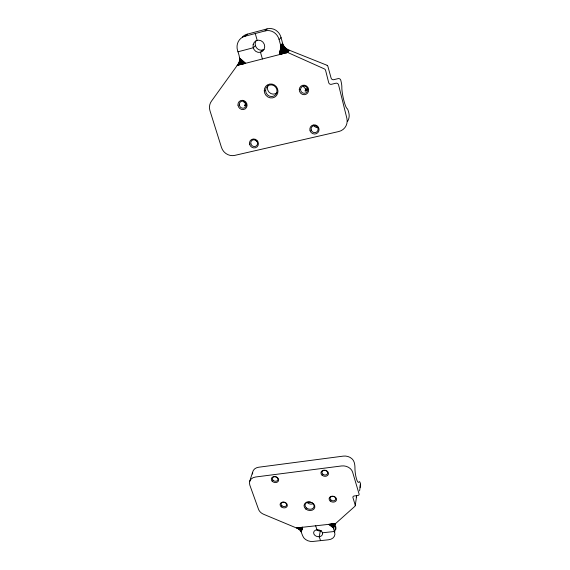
<?xml version="1.0" encoding="UTF-8"?>
<svg xmlns="http://www.w3.org/2000/svg" width="570" height="570" viewBox="0 0 570 570"><rect width="100%" height="100%" fill="white"/><g stroke="black" fill="none" stroke-linecap="round" stroke-linejoin="round"><path stroke-width="0.85" d="M280.29 54.385L280.967 46.348L279.122 39.672A11.771 11.051 68.8 0 0 265.007 30.937L245 36.252A11.714 10.901 65.3 0 0 237.576 50.552C238.994 54.848 241.117 60.228 237.989 64.353L211.377 101.289A11.322 10.431 51.8 0 0 209.995 110.815L221.488 147.473A11.015 10.16 44.4 0 0 234.74 155.389L338.751 131.535A11.208 10.987 37.9 0 0 346.859 118.289L338.587 84.93A2.301 2.259 68.2 0 0 335.83 83.227L331.441 84.303A2.309 2.259 68.4 0 1 328.683 82.6L325.62 70.459A2.337 2.266 71.6 0 0 324.287 68.87L284.637 51.101L282.186 48.671L280.967 46.348L282.599 43.313L281.053 37.535A11.642 10.937 69.5 0 0 267.102 28.899L247.294 34.164A11.585 10.794 66 0 0 242.343 37.064M280.632 54.3L281.309 47.153L282.863 44.139L282.599 43.313L280.704 45.507M330.009 524.208L333.386 526.815L334.854 524.208L354.861 506.338A1.796 1.397 11.1 0 0 355.21 505.148L352.937 497.574A1.803 1.411 11.1 0 1 354.248 495.957L357.739 495.544A1.81 1.418 10.9 0 0 359.064 493.912L352.609 472.131A9.134 7.253 11.8 0 0 341.601 465.954L255.645 476.99A8.864 6.911 17.3 0 0 249.817 485.091L258.516 509.281A8.735 6.712 16.4 0 0 263.696 514.304L298.01 528.632L300.753 530.905L302.634 535.7A8.536 6.477 13.5 0 0 313.115 541.429L328.406 539.797A8.586 6.534 12.8 0 0 334.633 532.223L333.35 527.806L333.813 524.329M280.205 54.407L280.889 47.267L280.112 54.435M281.046 54.193L281.715 47.93L283.197 44.944L282.863 44.139L280.967 46.348L279.564 54.578M279.998 54.464L280.81 47.289L283.197 44.944L285.178 47.759L287.964 49.668L327.137 65.329M281.537 54.064L282.186 48.671L283.603 45.714L281.715 47.93M302.57 527.257L301.053 531.368L301.623 527.364L301.302 531.846L302.442 527.271M279.863 54.499L280.81 47.289L279.393 54.62M282.1 53.922L282.72 49.362L284.067 46.441L282.186 48.671M334.091 524.863L333.55 528.81L334.405 523.823M359.592 490.87L360.525 484.265L360.069 487.493M355.253 505.576L356.599 496.256M302.321 527.286L301.43 531.333L301.943 527.328M334.006 524.364L333.421 528.312L333.992 524.991M279.72 54.535L280.81 47.289M282.734 53.758L283.311 49.996L284.594 47.125L282.72 49.362M300.753 530.905L301.309 527.4M333.5 527.806L333.842 524.657M302.207 527.3L301.43 531.333L302.022 527.321M329.403 524.279L333.343 527.307L333.735 524.949M301.43 531.333L302.107 527.307M334.633 532.223L335.623 526.388L334.818 523.844M283.433 53.58L283.953 50.58L285.178 47.759L283.311 49.996M328.84 524.343L333.35 527.806L333.92 524.486M300.404 530.463L300.932 527.442M333.664 525.241L333.386 526.815L330.115 524.201M320.333 530.884L319.221 536.719L320.532 540.631M284.195 53.381L285.812 48.336L283.953 50.58M331.327 524.065L333.657 525.861L333.956 524.3M300.005 530.036L300.504 527.485M285.021 53.174L286.489 48.849L284.637 51.101M299.564 529.637L300.027 527.542M285.891 52.946L287.209 49.291L285.37 51.549M299.079 529.274L299.492 527.599M298.559 528.932L298.908 527.663M298.01 528.632L298.288 527.735M249.674 481.443L252.482 472.594M297.626 527.806L297.44 528.369L297.184 527.856M307.714 89.362L308.064 89.177L307.615 89.39M237.184 65.472L238.36 64.282L237.177 65.457L287.487 52.533L289.311 50.267L286.133 51.934L286.475 52.796L286.133 51.934L287.964 49.668M356.186 497.168L356.464 496.755A1.902 1.724 28.6 0 0 356.564 495.729M287.487 52.526L289.304 50.267M279.122 39.672L281.053 37.535M262.613 50.032L260.497 52.283L262.407 58.988M239.165 63.163L237.989 64.353L238.046 65.251M255.431 45.572L253.237 47.773L237.939 51.799M265.007 30.937L267.102 28.899M245 36.252L247.294 34.164M239.407 58.019L245.599 63.306M296.414 527.941L335.538 523.595M322.442 532.8L334.405 531.482M333.493 523.823L334.476 524.578M332.759 523.901L334.148 524.984M332.032 523.987L333.878 525.412L332.096 523.98M330.657 524.136L333.493 526.331L330.75 524.129M328.961 524.329L333.35 527.806M329.517 524.265L333.343 527.307M331.405 524.051L333.657 525.861M334.284 523.737L334.854 524.208L334.846 523.673M238.438 63.662L239.742 64.816M244.886 63.491L239.649 58.852L244.744 63.526M244.124 63.69L239.628 59.708L243.989 63.719M241.58 64.346L239.129 62.173L241.502 64.36M238.816 62.935L240.668 64.574M243.312 63.897L239.535 60.548L243.198 63.925M242.464 64.118L239.371 61.368L242.364 64.139M239.592 57.998L245.449 63.348M238.752 65.073L237.989 64.353L238.103 65.237M286.133 51.934L286.596 52.768M315.652 525.804L316.977 529.765A4.532 3.441 13.2 0 1 322.421 534.596A4.532 3.441 13.2 0 1 314.904 535.372A4.532 3.441 13.2 0 1 316.991 529.765M255.253 33.53L257.198 40.349M334.804 523.68L334.854 524.208M252.61 474.048A8.721 6.854 17.2 0 1 258.666 467.229L343.325 456.114A8.985 7.189 11.7 0 1 354.162 462.206L354.227 462.441A4.574 0.976 82.2 0 1 354.946 467.699A9.519 1.995 82.3 0 0 356.442 478.743A9.519 1.995 82.3 0 0 359.114 481.871A4.539 0.948 82.5 0 1 360.361 483.332L360.489 483.773A1.781 1.404 10.8 0 1 359.991 485.091M313.429 503.631A4.56 3.548 13.8 0 1 306.803 502.042M335.623 526.388A8.514 6.505 12.8 0 1 335.616 529.865M321.409 530.649A4.489 3.427 13.2 0 1 316.977 530.193M277.334 92.418A5.907 5.6 57.5 0 1 268.035 85.422M347.607 121.289A10.994 10.802 40.9 0 0 348.868 113.067L348.783 112.718A5.657 0.862 78.2 0 0 347.159 108.614A11.956 1.803 78 0 1 343.674 99.786A11.956 1.803 78 0 1 341.843 87.046A5.793 0.876 77.9 0 0 340.967 80.983L340.796 80.292A2.266 2.223 72.5 0 0 338.096 78.624L333.785 79.679A2.266 2.216 72 0 1 331.084 78.012L327.9 66.433A2.408 2.223 5.1 0 0 327.137 65.329M246.055 103.469A3.562 3.334 53.7 0 1 243.326 101.047M306.24 88.749A3.605 3.484 61.4 0 1 303.382 85.721M318.195 127.352A3.498 3.391 41.7 0 1 313.835 125.193M257.348 141.232A3.463 3.242 44.2 0 1 254.804 139.479M263.995 49.462A6.135 5.743 67.5 0 1 256.985 48.315A6.135 5.743 67.5 0 1 255.894 40.976M306.553 89.547L305.663 90.979L306.966 89.547L306.197 90.936L306.575 89.49M306.19 89.127L305.121 90.936L306.19 89.127M246.183 104.303L244.943 105.792L246.568 104.31L246.183 104.303M245.919 103.868L244.416 105.756L245.919 103.868M322.827 474.19A2.9 2.301 13.1 0 0 327.615 473.485A2.9 2.301 13.1 0 0 324.038 470.385A2.9 2.301 13.1 0 0 322.827 474.19M330.942 500.032A2.864 2.23 12.4 0 0 335.673 499.37A2.864 2.23 12.4 0 0 332.153 496.349A2.864 2.23 12.4 0 0 330.942 500.032M322.079 475.209A3.812 3.028 13.1 0 0 328.377 474.304A3.812 3.028 13.1 0 0 323.689 470.214A3.812 3.028 13.1 0 0 322.079 475.209M305.819 509.06A5.486 4.247 13.9 0 0 314.754 507.614A5.486 4.247 13.9 0 0 307.772 501.971A5.486 4.247 13.9 0 0 305.819 509.06M330.208 501.044A3.762 2.928 12.4 0 0 336.428 500.196A3.762 2.928 12.4 0 0 331.826 496.221A3.762 2.928 12.4 0 0 330.208 501.044M281.238 506.83A3.691 2.85 15.4 0 0 287.266 506.01A3.691 2.85 15.4 0 0 282.656 502.099A3.691 2.85 15.4 0 0 281.238 506.83M272.139 481.151A3.748 2.943 16.3 0 0 278.445 480.959A3.748 2.943 16.3 0 0 274.37 476.541A3.748 2.943 16.3 0 0 272.139 481.151M281.979 505.832A2.814 2.173 15.4 0 0 286.567 505.191A2.814 2.173 15.4 0 0 283.041 502.22A2.814 2.173 15.4 0 0 281.979 505.832M272.945 480.189A2.857 2.237 16.3 0 0 277.754 480.104A2.857 2.237 16.3 0 0 274.712 476.705A2.857 2.237 16.3 0 0 272.945 480.189M306.482 507.991A4.596 3.562 13.9 0 0 313.999 506.865A4.596 3.562 13.9 0 0 308.22 502.077A4.596 3.562 13.9 0 0 306.482 507.991M264.266 90.851A7.111 6.747 56.7 0 0 274.74 97.092A7.111 6.747 56.7 0 0 274.362 84.966A7.111 6.747 56.7 0 0 264.266 90.851M299.279 89.504A4.824 4.653 59.1 0 0 306.076 94.271A4.824 4.653 59.1 0 0 306.56 86.027A4.824 4.653 59.1 0 0 299.279 89.504M237.982 105.144A4.767 4.446 52.5 0 0 245.214 108.891A4.767 4.446 52.5 0 0 244.366 100.84A4.767 4.446 52.5 0 0 237.982 105.144M265.57 90.416A5.964 5.65 56.8 0 0 274.184 95.931A5.964 5.65 56.8 0 0 274.198 85.785A5.964 5.65 56.8 0 0 265.57 90.416M310.087 130.815A4.681 4.524 39.8 0 0 317.939 132.553A4.681 4.524 39.8 0 0 315.31 124.965A4.681 4.524 39.8 0 0 310.087 130.815M239.315 105.001A3.627 3.384 52.6 0 0 244.936 107.58A3.627 3.384 52.6 0 0 243.996 101.474A3.627 3.384 52.6 0 0 239.315 105.001M250.9 143.946A3.527 3.292 43.3 0 0 256.678 145.621A3.527 3.292 43.3 0 0 254.904 139.892A3.527 3.292 43.3 0 0 250.9 143.946M249.582 144.203A4.631 4.325 43.3 0 0 257.034 146.91A4.631 4.325 43.3 0 0 255.232 139.272A4.631 4.325 43.3 0 0 249.582 144.203M311.206 129.974A3.562 3.449 39.9 0 0 317.098 131.677A3.562 3.449 39.9 0 0 315.474 125.792A3.562 3.449 39.9 0 0 311.206 129.974M300.561 89.454A3.669 3.541 59.2 0 0 305.826 92.931A3.669 3.541 59.2 0 0 306.012 86.64A3.669 3.541 59.2 0 0 300.561 89.454M253.158 44.567A6.199 5.8 66.8 0 0 260.497 52.283A6.199 5.8 66.8 0 0 262.913 42.087A6.199 5.8 66.8 0 0 253.158 44.567"/></g></svg>
